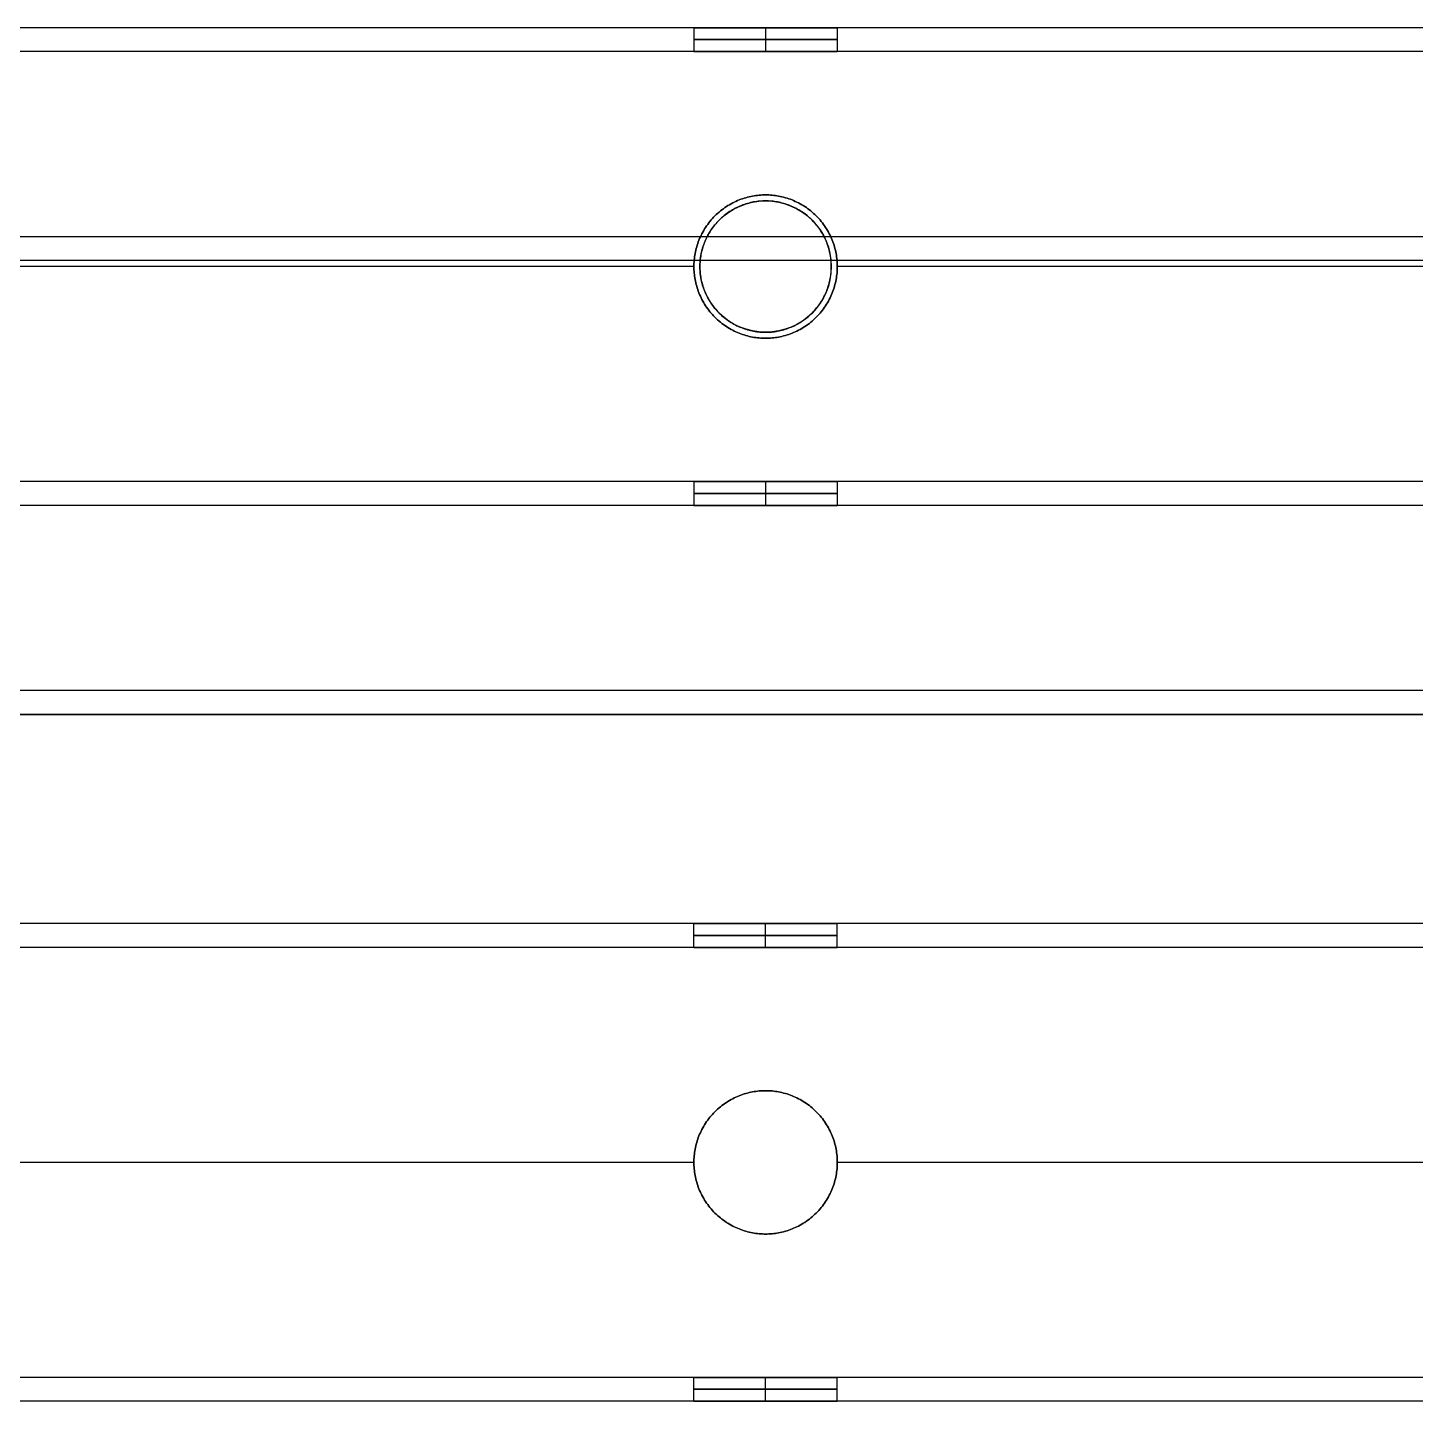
# Model space of a CAD drawing. Header units: millimetres. Extents: x -6529 to 809, y -8611 to 207.
# Drawn here: x 576.8 to 692.9, y -8010.5 to -7895.5 of the extents above; entities that cross this region are included whole.
import ezdxf

# ---------------------------------------------------------------- set-up
doc = ezdxf.new("R2010")
doc.units = ezdxf.units.MM
doc.header["$MEASUREMENT"] = 0
doc.layers.add('platen', color=7, linetype='Continuous', true_color=0x007f00)
doc.layers.add('staal', color=5, linetype='Continuous', true_color=0x0000ff)

# ---------------------------------------------------------------- blocks, each defined once
blk = doc.blocks.new('top plaat')
at = {"layer": 'platen'}
for p, q in [((1145.5, -575), (1145.5, -575, 18)), ((1140, -580.5), (1140, -580.5, 18)), ((1151, -580.5), (1151, -580.5, 18)), ((1145.5, -586), (1145.5, -586, 18)), ((0, -618), (1316, -618)), ((0, -618, 18), (1316, -618, 18))]:
    blk.add_line(p, q, dxfattribs=at)
blk.add_circle((1145.5, -580.5, 9), 5.5, dxfattribs=at)
for points in [[(1145.5, -586), (1140, -586), (1140, -580.5), (1140, -575), (1145.5, -575), (1151, -575), (1151, -580.5), (1151, -586), (1145.5, -586)], [(1145.5, -586, 18), (1140, -586, 18), (1140, -580.5, 18), (1140, -575, 18), (1145.5, -575, 18), (1151, -575, 18), (1151, -580.5, 18), (1151, -586, 18), (1145.5, -586, 18)]]:
    blk.add_rational_spline(points, [1, 0.707106781187, 1, 0.707106781187, 1, 0.707106781187, 1, 0.707106781187, 1], degree=2, knots=[0, 0, 0, 9.424778, 9.424778, 18.849556, 18.849556, 28.274334, 28.274334, 37.699112, 37.699112, 37.699112], dxfattribs=at)
blk = doc.blocks.new('plaat base')
at = {"layer": 'platen'}
for p, q in [((58, -600), (1258, -600)), ((58, -600, 18), (1258, -600, 18))]:
    blk.add_line(p, q, dxfattribs=at)

msp = doc.modelspace()

# ---------------------------------------------------------------- linework, layer by layer
at = {"layer": 'staal'}
for p, q in [((632.53, -7895.5, 20), (632.53, -7897.5, 20)), ((638.53, -7895.5, 26), (638.53, -7897.5, 26)), ((638.53, -7895.5, 14), (638.53, -7897.5, 14)), ((644.53, -7895.5, 20), (644.53, -7897.5, 20)), ((638.53, -7909.5, 2), (638.53, -7909.5)), ((638.53, -7909.5, 40), (638.53, -7909.5, 38)), ((632.53, -7915.5, 2), (632.53, -7915.5)), ((632.53, -7915.5, 40), (632.53, -7915.5, 38)), ((644.53, -7915.5, 2), (644.53, -7915.5)), ((644.53, -7915.5, 40), (644.53, -7915.5, 38)), ((638.53, -7921.5, 2), (638.53, -7921.5)), ((638.53, -7921.5, 40), (638.53, -7921.5, 38)), ((632.53, -7933.5, 20), (632.53, -7935.5, 20)), ((638.53, -7933.5, 26), (638.53, -7935.5, 26)), ((638.53, -7933.5, 14), (638.53, -7935.5, 14)), ((644.53, -7933.5, 20), (644.53, -7935.5, 20)), ((632.53, -7972.5, 1972), (632.53, -7970.5, 1972)), ((638.53, -7972.5, 1978), (638.53, -7970.5, 1978)), ((638.53, -7972.5, 1966), (638.53, -7970.5, 1966)), ((644.53, -7972.5, 1972), (644.53, -7970.5, 1972)), ((638.53, -7984.5, 1954), (638.53, -7984.5, 1952)), ((638.53, -7984.5, 1992), (638.53, -7984.5, 1990)), ((632.53, -7990.5, 1954), (632.53, -7990.5, 1952)), ((632.53, -7990.5, 1992), (632.53, -7990.5, 1990)), ((644.53, -7990.5, 1954), (644.53, -7990.5, 1952)), ((644.53, -7990.5, 1992), (644.53, -7990.5, 1990)), ((638.53, -7996.5, 1954), (638.53, -7996.5, 1952)), ((638.53, -7996.5, 1992), (638.53, -7996.5, 1990)), ((632.53, -8010.5, 1972), (632.53, -8008.5, 1972)), ((638.53, -8010.5, 1978), (638.53, -8008.5, 1978)), ((638.53, -8010.5, 1966), (638.53, -8008.5, 1966)), ((644.53, -8010.5, 1972), (644.53, -8008.5, 1972))]:
    msp.add_line(p, q, dxfattribs=at)
for points in [[(769.03, -7895.5), (451.28, -7895.5), (133.53, -7895.5)], [(769.03, -7895.5, 40), (451.28, -7895.5, 40), (133.53, -7895.5, 40)], [(632.53, -7895.5, 20), (601.03, -7895.5, 20), (569.53, -7895.5, 20)], [(707.53, -7895.5, 20), (676.03, -7895.5, 20), (644.53, -7895.5, 20)], [(769.03, -7897.5, 2), (451.28, -7897.5, 2), (133.53, -7897.5, 2)], [(769.03, -7897.5, 38), (451.28, -7897.5, 38), (133.53, -7897.5, 38)], [(632.53, -7897.5, 20), (601.03, -7897.5, 20), (569.53, -7897.5, 20)], [(707.53, -7897.5, 20), (676.03, -7897.5, 20), (644.53, -7897.5, 20)], [(769.03, -7913, 40), (460.03, -7913, 40), (151.03, -7913, 40)], [(769.03, -7913), (460.03, -7913), (151.03, -7913)], [(769.03, -7915, 2), (460.03, -7915, 2), (151.03, -7915, 2)], [(769.03, -7915, 38), (460.03, -7915, 38), (151.03, -7915, 38)], [(632.53, -7915.5), (601.03, -7915.5), (569.53, -7915.5)], [(632.53, -7915.5, 40), (601.03, -7915.5, 40), (569.53, -7915.5, 40)], [(632.53, -7915.5, 2), (601.03, -7915.5, 2), (569.53, -7915.5, 2)], [(632.53, -7915.5, 38), (601.03, -7915.5, 38), (569.53, -7915.5, 38)], [(707.53, -7915.5), (676.03, -7915.5), (644.53, -7915.5)], [(707.53, -7915.5, 40), (676.03, -7915.5, 40), (644.53, -7915.5, 40)], [(707.53, -7915.5, 2), (676.03, -7915.5, 2), (644.53, -7915.5, 2)], [(707.53, -7915.5, 38), (676.03, -7915.5, 38), (644.53, -7915.5, 38)], [(769.03, -7933.5, 2), (451.28, -7933.5, 2), (133.53, -7933.5, 2)], [(769.03, -7933.5, 38), (451.28, -7933.5, 38), (133.53, -7933.5, 38)], [(632.53, -7933.5, 20), (601.03, -7933.5, 20), (569.53, -7933.5, 20)], [(707.53, -7933.5, 20), (676.03, -7933.5, 20), (644.53, -7933.5, 20)], [(769.03, -7935.5), (451.28, -7935.5), (133.53, -7935.5)], [(769.03, -7935.5, 40), (451.28, -7935.5, 40), (133.53, -7935.5, 40)], [(632.53, -7935.5, 20), (601.03, -7935.5, 20), (569.53, -7935.5, 20)], [(707.53, -7935.5, 20), (676.03, -7935.5, 20), (644.53, -7935.5, 20)], [(769.03, -7951, 2), (460.03, -7951, 2), (151.03, -7951, 2)], [(769.03, -7951, 38), (460.03, -7951, 38), (151.03, -7951, 38)], [(769.03, -7953, 40), (460.03, -7953, 40), (151.03, -7953, 40)], [(769.03, -7953), (460.03, -7953), (151.03, -7953)], [(769.03, -7970.5, 1952), (451.28, -7970.5, 1952), (133.53, -7970.5, 1952)], [(769.03, -7970.5, 1992), (451.28, -7970.5, 1992), (133.53, -7970.5, 1992)], [(632.53, -7970.5, 1972), (601.03, -7970.5, 1972), (569.53, -7970.5, 1972)], [(707.53, -7970.5, 1972), (676.03, -7970.5, 1972), (644.53, -7970.5, 1972)], [(769.03, -7972.5, 1954), (451.28, -7972.5, 1954), (133.53, -7972.5, 1954)], [(769.03, -7972.5, 1990), (451.28, -7972.5, 1990), (133.53, -7972.5, 1990)], [(632.53, -7972.5, 1972), (601.03, -7972.5, 1972), (569.53, -7972.5, 1972)], [(707.53, -7972.5, 1972), (676.03, -7972.5, 1972), (644.53, -7972.5, 1972)], [(632.53, -7990.5, 1952), (601.03, -7990.5, 1952), (569.53, -7990.5, 1952)], [(632.53, -7990.5, 1992), (601.03, -7990.5, 1992), (569.53, -7990.5, 1992)], [(632.53, -7990.5, 1954), (601.03, -7990.5, 1954), (569.53, -7990.5, 1954)], [(632.53, -7990.5, 1990), (601.03, -7990.5, 1990), (569.53, -7990.5, 1990)], [(707.53, -7990.5, 1952), (676.03, -7990.5, 1952), (644.53, -7990.5, 1952)], [(707.53, -7990.5, 1992), (676.03, -7990.5, 1992), (644.53, -7990.5, 1992)], [(707.53, -7990.5, 1954), (676.03, -7990.5, 1954), (644.53, -7990.5, 1954)], [(707.53, -7990.5, 1990), (676.03, -7990.5, 1990), (644.53, -7990.5, 1990)], [(769.03, -8008.5, 1954), (451.28, -8008.5, 1954), (133.53, -8008.5, 1954)], [(769.03, -8008.5, 1990), (451.28, -8008.5, 1990), (133.53, -8008.5, 1990)], [(632.53, -8008.5, 1972), (601.03, -8008.5, 1972), (569.53, -8008.5, 1972)], [(707.53, -8008.5, 1972), (676.03, -8008.5, 1972), (644.53, -8008.5, 1972)], [(769.03, -8010.5, 1952), (451.28, -8010.5, 1952), (133.53, -8010.5, 1952)], [(769.03, -8010.5, 1992), (451.28, -8010.5, 1992), (133.53, -8010.5, 1992)], [(632.53, -8010.5, 1972), (601.03, -8010.5, 1972), (569.53, -8010.5, 1972)], [(707.53, -8010.5, 1972), (676.03, -8010.5, 1972), (644.53, -8010.5, 1972)]]:
    msp.add_open_spline(points, degree=2, dxfattribs=at)
for points, knots in [([(638.53, -7895.5, 26), (632.53, -7895.5, 26), (632.53, -7895.5, 20), (632.53, -7895.5, 14), (638.53, -7895.5, 14), (644.53, -7895.5, 14), (644.53, -7895.5, 20), (644.53, -7895.5, 26), (638.53, -7895.5, 26)], [0, 0, 0, 7.853982, 7.853982, 15.707963, 15.707963, 23.561945, 23.561945, 31.415927, 31.415927, 31.415927]), ([(638.53, -7896.5, 26), (632.53, -7896.5, 26), (632.53, -7896.5, 20), (632.53, -7896.5, 14), (638.53, -7896.5, 14), (644.53, -7896.5, 14), (644.53, -7896.5, 20), (644.53, -7896.5, 26), (638.53, -7896.5, 26)], [0, 0, 0, 7.853982, 7.853982, 15.707963, 15.707963, 23.561945, 23.561945, 31.415927, 31.415927, 31.415927]), ([(638.53, -7897.5, 26), (644.53, -7897.5, 26), (644.53, -7897.5, 20), (644.53, -7897.5, 14), (638.53, -7897.5, 14), (632.53, -7897.5, 14), (632.53, -7897.5, 20), (632.53, -7897.5, 26), (638.53, -7897.5, 26)], [-31.415927, -31.415927, -31.415927, -23.561945, -23.561945, -15.707963, -15.707963, -7.853982, -7.853982, 0, 0, 0]), ([(638.53, -7921.5), (644.53, -7921.5), (644.53, -7915.5), (644.53, -7909.5), (638.53, -7909.5), (632.53, -7909.5), (632.53, -7915.5), (632.53, -7921.5), (638.53, -7921.5)], [-31.415927, -31.415927, -31.415927, -23.561945, -23.561945, -15.707963, -15.707963, -7.853982, -7.853982, 0, 0, 0]), ([(638.53, -7921.5, 40), (632.53, -7921.5, 40), (632.53, -7915.5, 40), (632.53, -7909.5, 40), (638.53, -7909.5, 40), (644.53, -7909.5, 40), (644.53, -7915.5, 40), (644.53, -7921.5, 40), (638.53, -7921.5, 40)], [0, 0, 0, 7.853982, 7.853982, 15.707963, 15.707963, 23.561945, 23.561945, 31.415927, 31.415927, 31.415927]), ([(638.53, -7921.5, 2), (632.53, -7921.5, 2), (632.53, -7915.5, 2), (632.53, -7909.5, 2), (638.53, -7909.5, 2), (644.53, -7909.5, 2), (644.53, -7915.5, 2), (644.53, -7921.5, 2), (638.53, -7921.5, 2)], [0, 0, 0, 7.853982, 7.853982, 15.707963, 15.707963, 23.561945, 23.561945, 31.415927, 31.415927, 31.415927]), ([(638.53, -7921.5, 38), (644.53, -7921.5, 38), (644.53, -7915.5, 38), (644.53, -7909.5, 38), (638.53, -7909.5, 38), (632.53, -7909.5, 38), (632.53, -7915.5, 38), (632.53, -7921.5, 38), (638.53, -7921.5, 38)], [-31.415927, -31.415927, -31.415927, -23.561945, -23.561945, -15.707963, -15.707963, -7.853982, -7.853982, 0, 0, 0]), ([(638.53, -7921.5, 1), (632.53, -7921.5, 1), (632.53, -7915.5, 1), (632.53, -7909.5, 1), (638.53, -7909.5, 1), (644.53, -7909.5, 1), (644.53, -7915.5, 1), (644.53, -7921.5, 1), (638.53, -7921.5, 1)], [0, 0, 0, 7.853982, 7.853982, 15.707963, 15.707963, 23.561945, 23.561945, 31.415927, 31.415927, 31.415927]), ([(638.53, -7921.5, 39), (632.53, -7921.5, 39), (632.53, -7915.5, 39), (632.53, -7909.5, 39), (638.53, -7909.5, 39), (644.53, -7909.5, 39), (644.53, -7915.5, 39), (644.53, -7921.5, 39), (638.53, -7921.5, 39)], [0, 0, 0, 7.853982, 7.853982, 15.707963, 15.707963, 23.561945, 23.561945, 31.415927, 31.415927, 31.415927]), ([(638.53, -7933.5, 26), (632.53, -7933.5, 26), (632.53, -7933.5, 20), (632.53, -7933.5, 14), (638.53, -7933.5, 14), (644.53, -7933.5, 14), (644.53, -7933.5, 20), (644.53, -7933.5, 26), (638.53, -7933.5, 26)], [0, 0, 0, 7.853982, 7.853982, 15.707963, 15.707963, 23.561945, 23.561945, 31.415927, 31.415927, 31.415927]), ([(638.53, -7934.5, 26), (632.53, -7934.5, 26), (632.53, -7934.5, 20), (632.53, -7934.5, 14), (638.53, -7934.5, 14), (644.53, -7934.5, 14), (644.53, -7934.5, 20), (644.53, -7934.5, 26), (638.53, -7934.5, 26)], [0, 0, 0, 7.853982, 7.853982, 15.707963, 15.707963, 23.561945, 23.561945, 31.415927, 31.415927, 31.415927]), ([(638.53, -7935.5, 26), (644.53, -7935.5, 26), (644.53, -7935.5, 20), (644.53, -7935.5, 14), (638.53, -7935.5, 14), (632.53, -7935.5, 14), (632.53, -7935.5, 20), (632.53, -7935.5, 26), (638.53, -7935.5, 26)], [-31.415927, -31.415927, -31.415927, -23.561945, -23.561945, -15.707963, -15.707963, -7.853982, -7.853982, 0, 0, 0]), ([(638.53, -7970.5, 1978), (644.53, -7970.5, 1978), (644.53, -7970.5, 1972), (644.53, -7970.5, 1966), (638.53, -7970.5, 1966), (632.53, -7970.5, 1966), (632.53, -7970.5, 1972), (632.53, -7970.5, 1978), (638.53, -7970.5, 1978)], [-31.415927, -31.415927, -31.415927, -23.561945, -23.561945, -15.707963, -15.707963, -7.853982, -7.853982, 0, 0, 0]), ([(638.53, -7971.5, 1978), (632.53, -7971.5, 1978), (632.53, -7971.5, 1972), (632.53, -7971.5, 1966), (638.53, -7971.5, 1966), (644.53, -7971.5, 1966), (644.53, -7971.5, 1972), (644.53, -7971.5, 1978), (638.53, -7971.5, 1978)], [0, 0, 0, 7.853982, 7.853982, 15.707963, 15.707963, 23.561945, 23.561945, 31.415927, 31.415927, 31.415927]), ([(638.53, -7972.5, 1978), (632.53, -7972.5, 1978), (632.53, -7972.5, 1972), (632.53, -7972.5, 1966), (638.53, -7972.5, 1966), (644.53, -7972.5, 1966), (644.53, -7972.5, 1972), (644.53, -7972.5, 1978), (638.53, -7972.5, 1978)], [0, 0, 0, 7.853982, 7.853982, 15.707963, 15.707963, 23.561945, 23.561945, 31.415927, 31.415927, 31.415927]), ([(638.53, -7984.5, 1952), (644.53, -7984.5, 1952), (644.53, -7990.5, 1952), (644.53, -7996.5, 1952), (638.53, -7996.5, 1952), (632.53, -7996.5, 1952), (632.53, -7990.5, 1952), (632.53, -7984.5, 1952), (638.53, -7984.5, 1952)], [-31.415927, -31.415927, -31.415927, -23.561945, -23.561945, -15.707963, -15.707963, -7.853982, -7.853982, 0, 0, 0]), ([(638.53, -7984.5, 1992), (632.53, -7984.5, 1992), (632.53, -7990.5, 1992), (632.53, -7996.5, 1992), (638.53, -7996.5, 1992), (644.53, -7996.5, 1992), (644.53, -7990.5, 1992), (644.53, -7984.5, 1992), (638.53, -7984.5, 1992)], [0, 0, 0, 7.853982, 7.853982, 15.707963, 15.707963, 23.561945, 23.561945, 31.415927, 31.415927, 31.415927]), ([(638.53, -7984.5, 1954), (632.53, -7984.5, 1954), (632.53, -7990.5, 1954), (632.53, -7996.5, 1954), (638.53, -7996.5, 1954), (644.53, -7996.5, 1954), (644.53, -7990.5, 1954), (644.53, -7984.5, 1954), (638.53, -7984.5, 1954)], [0, 0, 0, 7.853982, 7.853982, 15.707963, 15.707963, 23.561945, 23.561945, 31.415927, 31.415927, 31.415927]), ([(638.53, -7984.5, 1990), (644.53, -7984.5, 1990), (644.53, -7990.5, 1990), (644.53, -7996.5, 1990), (638.53, -7996.5, 1990), (632.53, -7996.5, 1990), (632.53, -7990.5, 1990), (632.53, -7984.5, 1990), (638.53, -7984.5, 1990)], [-31.415927, -31.415927, -31.415927, -23.561945, -23.561945, -15.707963, -15.707963, -7.853982, -7.853982, 0, 0, 0]), ([(638.53, -7984.5, 1953), (632.53, -7984.5, 1953), (632.53, -7990.5, 1953), (632.53, -7996.5, 1953), (638.53, -7996.5, 1953), (644.53, -7996.5, 1953), (644.53, -7990.5, 1953), (644.53, -7984.5, 1953), (638.53, -7984.5, 1953)], [0, 0, 0, 7.853982, 7.853982, 15.707963, 15.707963, 23.561945, 23.561945, 31.415927, 31.415927, 31.415927]), ([(638.53, -7984.5, 1991), (632.53, -7984.5, 1991), (632.53, -7990.5, 1991), (632.53, -7996.5, 1991), (638.53, -7996.5, 1991), (644.53, -7996.5, 1991), (644.53, -7990.5, 1991), (644.53, -7984.5, 1991), (638.53, -7984.5, 1991)], [0, 0, 0, 7.853982, 7.853982, 15.707963, 15.707963, 23.561945, 23.561945, 31.415927, 31.415927, 31.415927]), ([(638.53, -8008.5, 1978), (644.53, -8008.5, 1978), (644.53, -8008.5, 1972), (644.53, -8008.5, 1966), (638.53, -8008.5, 1966), (632.53, -8008.5, 1966), (632.53, -8008.5, 1972), (632.53, -8008.5, 1978), (638.53, -8008.5, 1978)], [-31.415927, -31.415927, -31.415927, -23.561945, -23.561945, -15.707963, -15.707963, -7.853982, -7.853982, 0, 0, 0]), ([(638.53, -8009.5, 1978), (632.53, -8009.5, 1978), (632.53, -8009.5, 1972), (632.53, -8009.5, 1966), (638.53, -8009.5, 1966), (644.53, -8009.5, 1966), (644.53, -8009.5, 1972), (644.53, -8009.5, 1978), (638.53, -8009.5, 1978)], [0, 0, 0, 7.853982, 7.853982, 15.707963, 15.707963, 23.561945, 23.561945, 31.415927, 31.415927, 31.415927]), ([(638.53, -8010.5, 1978), (632.53, -8010.5, 1978), (632.53, -8010.5, 1972), (632.53, -8010.5, 1966), (638.53, -8010.5, 1966), (644.53, -8010.5, 1966), (644.53, -8010.5, 1972), (644.53, -8010.5, 1978), (638.53, -8010.5, 1978)], [0, 0, 0, 7.853982, 7.853982, 15.707963, 15.707963, 23.561945, 23.561945, 31.415927, 31.415927, 31.415927])]:
    msp.add_rational_spline(points, [1, 0.707106781187, 1, 0.707106781187, 1, 0.707106781187, 1, 0.707106781187, 1], degree=2, knots=knots, dxfattribs=at)

# ---------------------------------------------------------------- block references
at = {"layer": 'platen'}
for name, p in [('top plaat', (-506.97, -7335, 1992)), ('plaat base', (-506.97, -7353, 40))]:
    msp.add_blockref(name, p, dxfattribs=at)

doc.saveas('drawing.dxf')
